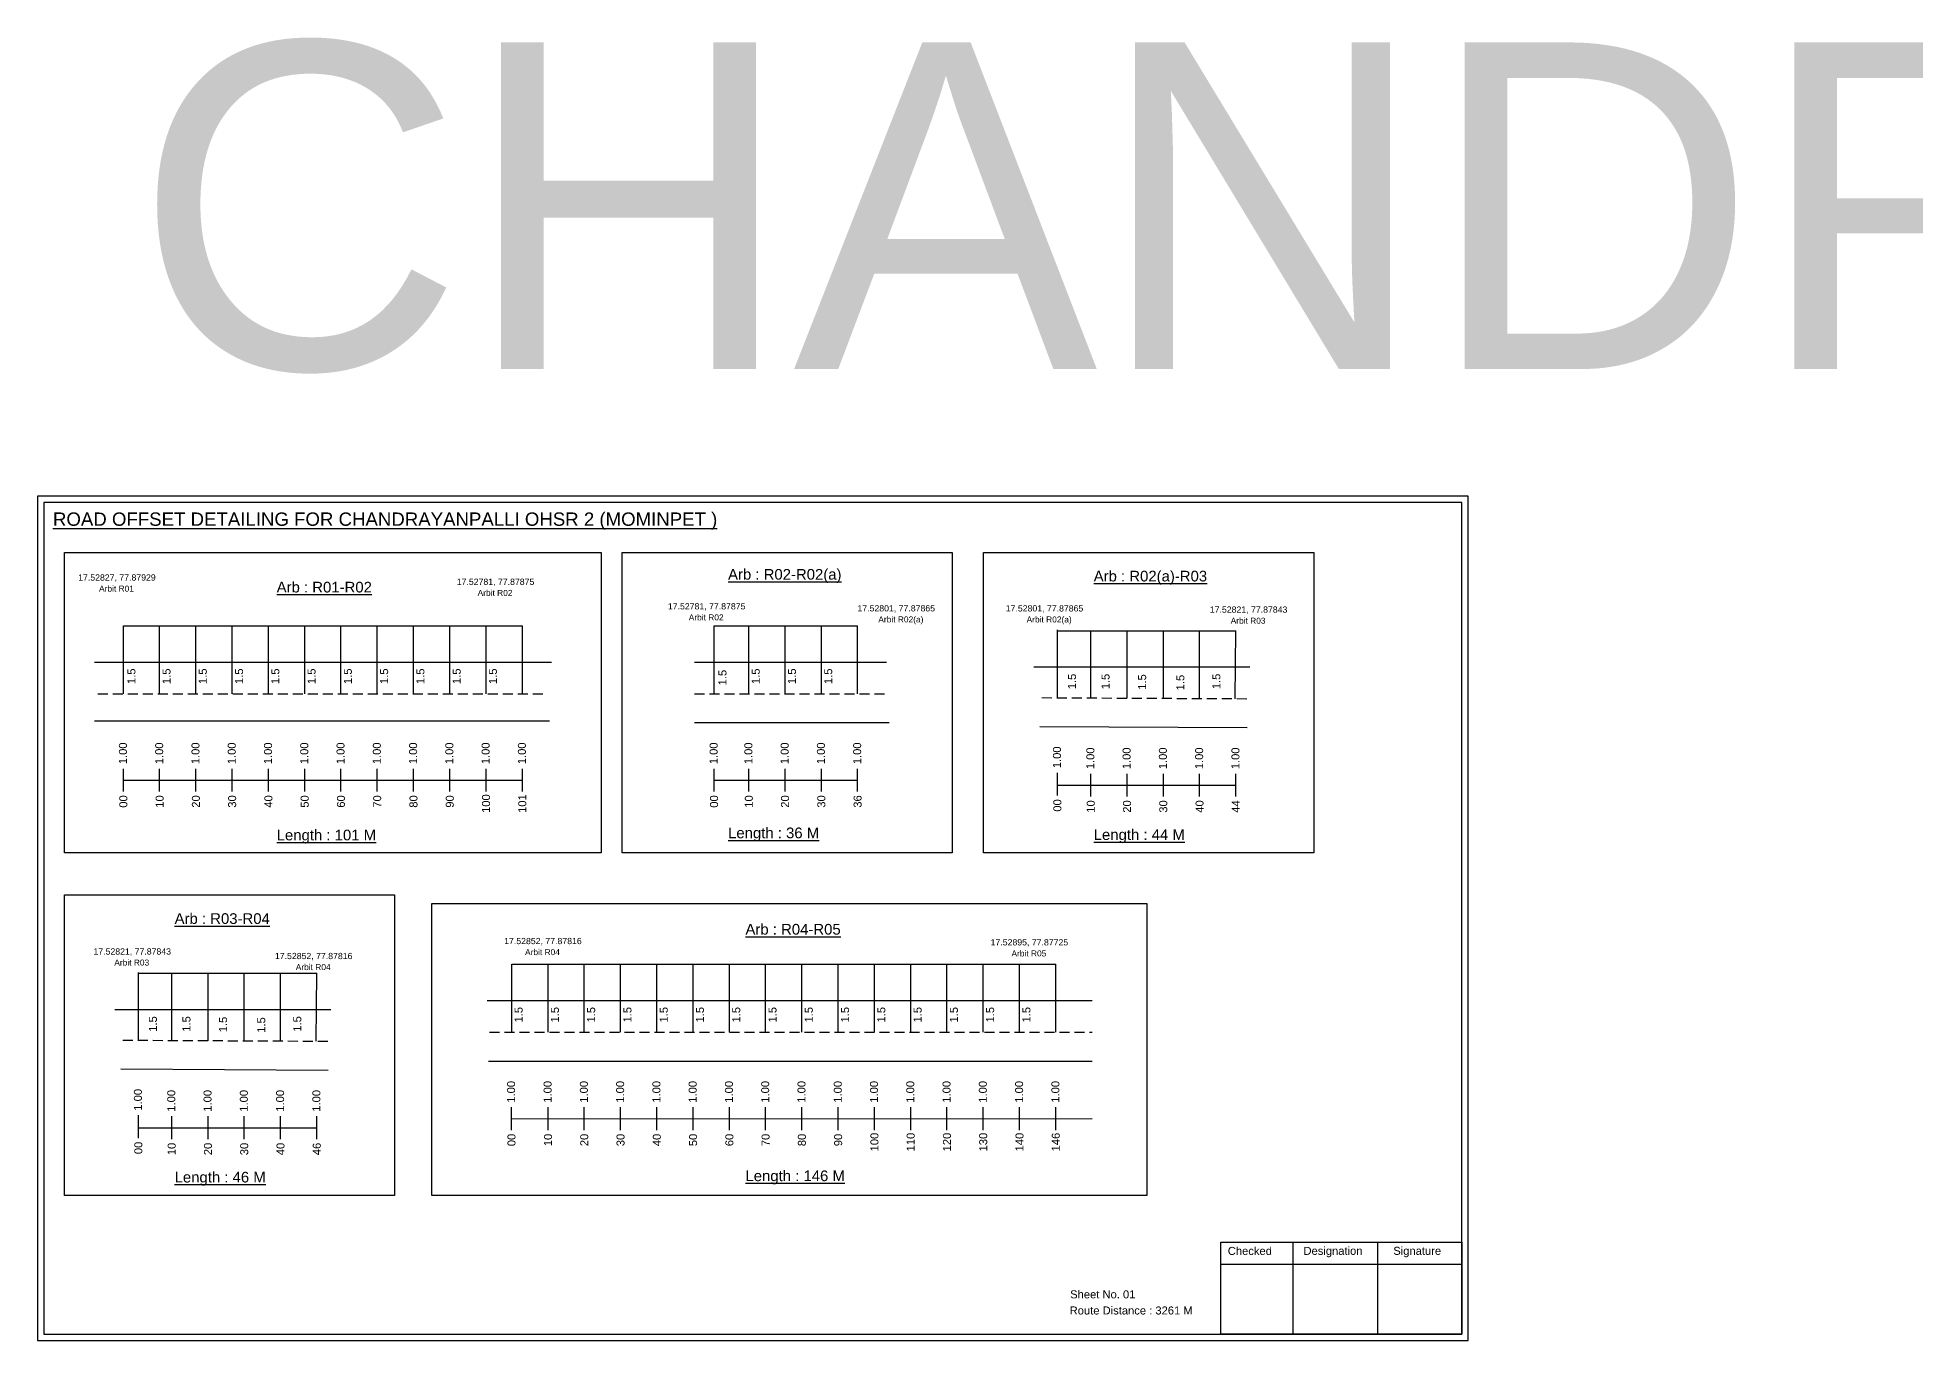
# Model space of a CAD drawing. Header units: inches. Extents: x 396 to 3839, y 6 to 2803.
# Drawn here: x 431 to 1135, y 6 to 495 of the extents above; entities that cross this region are included whole.
import ezdxf

# ---------------------------------------------------------------- set-up
doc = ezdxf.new("R2010")
doc.units = ezdxf.units.IN
doc.header["$MEASUREMENT"] = 0
doc.linetypes.add('DASHED2', pattern=[0.375, 0.25, -0.125])
doc.layers.add('PDF_Geometry', color=7, linetype='Continuous')
doc.layers.add('PDF_Text', color=5, linetype='Continuous')
doc.styles.add('PDF Arial', font='arial.ttf')
doc.styles.get("Standard").update_dxf_attribs({"font": 'arial.ttf'})

msp = doc.modelspace()

# ---------------------------------------------------------------- linework, layer by layer
at = {"color": 5}
for p, q in [((463, 274.21), (612.6, 274.21)), ((684.5, 274.21), (738.34, 274.21)), ((813.25, 272.33), (880.17, 272.33)), ((468.61, 143.84), (535.53, 143.84)), ((608.64, 147.22), (812.64, 147.22))]:
    msp.add_line(p, q, dxfattribs=at)
for p, q in [((463, 248.67), (463, 274.21)), ((476.6, 248.67), (476.6, 274.21)), ((490.2, 248.67), (490.2, 274.21)), ((503.8, 248.67), (503.8, 274.21)), ((517.4, 248.67), (517.4, 274.21)), ((531, 248.67), (531, 274.21)), ((544.6, 248.67), (544.6, 274.21)), ((558.2, 248.67), (558.2, 274.21)), ((571.8, 248.67), (571.8, 274.21)), ((585.4, 248.67), (585.4, 274.21)), ((599, 248.67), (599, 274.21)), ((612.6, 248.67), (612.6, 274.21)), ((684.5, 248.67), (684.5, 274.21)), ((697.54, 248.67), (697.54, 274.21)), ((711.14, 248.67), (711.14, 274.21)), ((724.74, 248.67), (724.74, 274.21)), ((738.34, 248.67), (738.34, 274.21)), ((813.25, 247.1), (813.25, 272.63)), ((825.77, 247.05), (825.77, 272.33)), ((839.37, 246.99), (839.37, 272.33)), ((852.97, 247.05), (852.97, 272.33)), ((866.57, 246.8), (866.57, 272.33)), ((879.94, 246.83), (880.17, 272.33)), ((452.12, 260.56), (623.48, 260.56)), ((677.16, 260.56), (749.19, 260.56)), ((885.42, 258.66), (804.46, 258.66)), ((622.79, 238.37), (452.12, 238.37)), ((677.16, 237.87), (750.19, 237.87)), ((806.67, 236.45), (884.4, 236.02)), ((468.61, 118.61), (468.61, 144.15)), ((481.13, 118.56), (481.13, 143.84)), ((494.73, 118.51), (494.73, 143.84)), ((508.33, 118.57), (508.33, 143.84)), ((521.93, 118.31), (521.93, 143.84)), ((535.3, 118.34), (535.53, 143.84)), ((608.64, 121.69), (608.64, 147.22)), ((622.24, 121.69), (622.24, 147.22)), ((635.84, 121.69), (635.84, 147.22)), ((649.44, 121.69), (649.44, 147.22)), ((663.04, 121.69), (663.04, 147.22)), ((676.64, 121.69), (676.64, 147.22)), ((690.24, 121.69), (690.24, 147.22)), ((703.84, 121.69), (703.84, 147.22)), ((717.44, 121.69), (717.44, 147.22)), ((731.04, 121.69), (731.04, 147.22)), ((744.64, 121.69), (744.64, 147.22)), ((758.24, 121.69), (758.24, 147.22)), ((771.84, 121.69), (771.84, 147.22)), ((785.44, 121.69), (785.44, 147.22)), ((799.04, 121.69), (799.04, 147.22)), ((812.64, 121.69), (812.64, 147.22)), ((540.78, 130.17), (459.82, 130.17)), ((599.45, 133.57), (826.24, 133.57)), ((462.04, 107.97), (539.76, 107.54)), ((599.92, 110.89), (826.24, 110.85))]:
    msp.add_line(p, q)
at = {"linetype": 'DASHED2', "ltscale": 15}
for p, q in [((453.39, 248.67), (621, 248.67)), ((677.16, 248.67), (749.69, 248.67)), ((807.39, 247.24), (885.67, 246.83)), ((600.24, 121.73), (826.24, 121.69)), ((462.75, 118.75), (541.03, 118.34))]:
    msp.add_line(p, q, dxfattribs=at)
at = {"color": 217, "true_color": 0x93278f}
for p, q in [((463, 211.97), (463, 220.53)), ((476.6, 211.97), (476.6, 220.53)), ((490.2, 211.97), (490.2, 220.53)), ((503.8, 211.97), (503.8, 220.53)), ((517.4, 211.97), (517.4, 220.53)), ((531, 211.97), (531, 220.53)), ((544.6, 211.97), (544.6, 220.53)), ((558.2, 211.97), (558.2, 220.53)), ((571.8, 211.97), (571.8, 220.53)), ((585.4, 211.97), (585.4, 220.53)), ((599, 211.97), (599, 220.53)), ((612.6, 211.97), (612.6, 220.53)), ((684.5, 211.97), (684.5, 220.53)), ((697.54, 211.97), (697.54, 220.53)), ((711.14, 211.97), (711.14, 220.53)), ((724.74, 211.97), (724.74, 220.53)), ((738.34, 211.97), (738.34, 220.53)), ((813.25, 210.48), (813.25, 219.04)), ((825.77, 210.1), (825.77, 218.65)), ((839.37, 210.1), (839.37, 218.65)), ((852.97, 210.1), (852.97, 218.65)), ((866.57, 210.1), (866.57, 218.65)), ((880.17, 210.1), (880.17, 218.65)), ((463, 216.24), (612.6, 216.27)), ((684.5, 216.24), (738.34, 216.25)), ((813.25, 214.37), (880.17, 214.38)), ((608.54, 84.99), (608.54, 93.55)), ((622.24, 84.99), (622.24, 93.55)), ((635.84, 84.99), (635.84, 93.55)), ((649.44, 84.99), (649.44, 93.55)), ((663.04, 84.99), (663.04, 93.55)), ((676.64, 84.99), (676.64, 93.55)), ((690.24, 84.99), (690.24, 93.55)), ((703.84, 84.99), (703.84, 93.55)), ((717.44, 84.99), (717.44, 93.55)), ((731.04, 84.99), (731.04, 93.55)), ((744.64, 84.99), (744.64, 93.55)), ((758.24, 84.99), (758.24, 93.55)), ((771.84, 84.99), (771.84, 93.55)), ((785.44, 84.99), (785.44, 93.55)), ((799.04, 84.99), (799.04, 93.55)), ((812.64, 84.99), (812.64, 93.55)), ((468.61, 82), (468.61, 90.55)), ((468.61, 85.88), (535.53, 85.89)), ((481.13, 81.61), (481.13, 90.17)), ((494.73, 81.61), (494.73, 90.17)), ((508.33, 81.61), (508.33, 90.17)), ((521.93, 81.61), (521.93, 90.17)), ((535.53, 81.61), (535.53, 90.17)), ((608.64, 89.26), (826.24, 89.3))]:
    msp.add_line(p, q, dxfattribs=at)
for points in [[(440.91, 301.69), (642.15, 301.69), (642.15, 189.01), (440.91, 189.01)], [(650.04, 301.69), (773.84, 301.69), (773.84, 189.01), (650.04, 189.01)], [(785.54, 301.69), (909.35, 301.69), (909.35, 189.01), (785.54, 189.01)], [(440.91, 173.2), (564.71, 173.2), (564.71, 60.52), (440.91, 60.52)], [(578.66, 170.04), (846.74, 170.04), (846.74, 60.52), (578.66, 60.52)]]:
    msp.add_lwpolyline(points, close=True)
at = {"layer": 'PDF_Geometry'}
for points in [[(430.82, 322.78), (430.82, 6.07), (967.29, 6.07), (967.29, 322.78)], [(433.14, 320.46), (433.14, 8.49), (964.87, 8.49), (964.87, 320.46)]]:
    msp.add_lwpolyline(points, close=True, dxfattribs=at)
at = {"layer": 'PDF_Geometry', "color": 242, "true_color": 0xcc1f26}
msp.add_lwpolyline([(964.87, 8.4), (874.53, 8.4), (874.53, 43.01), (964.87, 43.01)], close=True, dxfattribs=at)
for points in [[(901.51, 43.01), (901.51, 8.4)], [(933.24, 43.01), (933.24, 8.4)], [(874.53, 34.64), (964.87, 34.64)]]:
    msp.add_lwpolyline(points, dxfattribs=at)

# ---------------------------------------------------------------- texts
for s, height, p in [('CHANDRAYANPALLI 2', 122.5352, (466.97, 370.53)), ('Sheet No. 01', 3, (818.03, 21.87)), ('Route Distance : 3261 M', 3, (817.84, 15.82))]:
    msp.add_text(s, height=height).set_placement(p)
at = {"color": 242, "true_color": 0xcd2027}
for s, height, p in [('%%UROAD OFFSET DETAILING FOR CHANDRAYANPALLI OHSR 2 (MOMINPET )', 5, (436.59, 311.71)), ('%%UArb : R01-R02', 4, (520.48, 286.7)), ('%%UArb : R02-R02(a)', 4, (689.74, 291.5)), ('%%UArb : R02(a)-R03', 4, (826.85, 290.84)), ('%%ULength : 101 M', 4, (520.48, 193.7)), ('%%ULength : 36 M', 4, (689.74, 194.5)), ('%%ULength : 44 M', 4, (826.85, 193.84)), ('%%UArb : R03-R04', 4, (482.21, 162.35)), ('%%UArb : R04-R05', 4, (696.27, 158.34)), ('%%ULength : 46 M', 4, (482.21, 65.35)), ('%%ULength : 146 M', 4, (696.27, 65.84))]:
    msp.add_text(s, height=height, dxfattribs=at).set_placement(p)
at = {"color": 5}
for s, height, p in [('17.52827, 77.87929', 2.34, (446.05, 291.15)), ('Arbit R01', 2.246, (453.87, 287.02)), ('17.52781, 77.87875', 2.34, (588.01, 289.54)), ('Arbit R02', 2.246, (595.83, 285.41)), ('17.52781, 77.87875', 2.34, (667.18, 280.34)), ('17.52801, 77.87865', 2.34, (738.27, 279.59)), ('17.52801, 77.87865', 2.34, (793.87, 279.57)), ('Arbit R02', 2.246, (675, 276.22)), ('Arbit R02(a)', 2.2464, (746.09, 275.47)), ('Arbit R02(a)', 2.2464, (801.69, 275.45)), ('17.52821, 77.87843', 2.34, (870.39, 279.1)), ('Arbit R03', 2.246, (878.21, 274.98)), ('17.52852, 77.87816', 2.34, (605.79, 154.76)), ('17.52895, 77.87725', 2.34, (788.2, 154.28)), ('17.52821, 77.87843', 2.34, (451.78, 150.85)), ('Arbit R03', 2.246, (459.6, 146.73)), ('17.52852, 77.87816', 2.34, (519.82, 149.14)), ('Arbit R04', 2.246, (613.61, 150.64)), ('Arbit R05', 2.246, (796.02, 150.15)), ('Arbit R04', 2.246, (527.64, 145.02))]:
    msp.add_text(s, height=height, dxfattribs=at).set_placement(p)
for p in [(467.51, 252.35), (480.67, 252.35), (494.27, 252.35), (507.87, 252.35), (521.47, 252.35), (535.07, 252.35), (548.67, 252.35), (562.27, 252.35), (575.87, 252.35), (589.47, 252.35), (603.07, 252.35), (689.14, 251.85), (701.61, 252.35), (715.21, 252.35), (728.81, 252.35), (820.21, 250.38), (832.78, 250.38), (846.52, 250.19), (860.83, 249.99), (874.35, 250.41), (475.57, 121.89), (488.15, 121.89), (501.88, 121.7), (516.2, 121.51), (529.71, 121.92), (612.71, 125.36), (626.31, 125.36), (639.91, 125.36), (653.51, 125.36), (667.11, 125.36), (680.71, 125.36), (694.31, 125.36), (707.91, 125.36), (721.51, 125.36), (735.11, 125.36), (748.71, 125.36), (762.31, 125.36), (775.91, 125.36), (789.51, 125.36), (803.11, 125.36)]:
    msp.add_text('1.5', height=3, rotation=90).set_placement(p)
at = {"color": 217, "true_color": 0x93278f}
for s, p in [('1.00', (464.33, 222.27)), ('1.00', (477.93, 222.27)), ('1.00', (491.53, 222.27)), ('1.00', (505.13, 222.27)), ('1.00', (518.73, 222.27)), ('1.00', (532.33, 222.27)), ('1.00', (545.93, 222.27)), ('1.00', (559.53, 222.27)), ('1.00', (573.13, 222.27)), ('1.00', (586.73, 222.27)), ('1.00', (600.33, 222.27)), ('1.00', (613.93, 222.27)), ('1.00', (685.83, 222.27)), ('1.00', (698.86, 222.27)), ('1.00', (712.46, 222.27)), ('1.00', (726.06, 222.27)), ('1.00', (739.66, 222.27)), ('1.00', (814.57, 220.78)), ('1.00', (827.09, 220.39)), ('1.00', (840.69, 220.39)), ('1.00', (854.29, 220.39)), ('1.00', (867.89, 220.39)), ('1.00', (881.49, 220.39)), ('00', (464.48, 205.95)), ('10', (478.08, 205.95)), ('20', (491.68, 205.95)), ('30', (505.28, 205.95)), ('40', (518.88, 205.95)), ('50', (532.48, 205.95)), ('60', (546.08, 205.95)), ('70', (559.68, 205.95)), ('80', (573.28, 205.95)), ('90', (586.88, 205.95)), ('100', (600.48, 203.99)), ('101', (614.08, 203.99)), ('00', (685.98, 205.95)), ('10', (699.01, 205.95)), ('20', (712.61, 205.95)), ('30', (726.21, 205.95)), ('36', (739.81, 205.95)), ('00', (814.72, 204.46)), ('10', (827.24, 204.07)), ('20', (840.84, 204.07)), ('30', (854.44, 204.07)), ('40', (868.04, 204.07)), ('44', (881.64, 204.07)), ('1.00', (469.94, 92.29)), ('1.00', (482.46, 91.9)), ('1.00', (496.06, 91.9)), ('1.00', (509.66, 91.9)), ('1.00', (523.26, 91.9)), ('1.00', (536.86, 91.9)), ('1.00', (609.87, 95.28)), ('1.00', (623.57, 95.28)), ('1.00', (637.17, 95.28)), ('1.00', (650.77, 95.28)), ('1.00', (664.37, 95.28)), ('1.00', (677.97, 95.28)), ('1.00', (691.57, 95.28)), ('1.00', (705.17, 95.28)), ('1.00', (718.77, 95.28)), ('1.00', (732.37, 95.28)), ('1.00', (745.97, 95.28)), ('1.00', (759.57, 95.28)), ('1.00', (773.17, 95.28)), ('1.00', (786.77, 95.28)), ('1.00', (800.37, 95.28)), ('1.00', (813.97, 95.28)), ('00', (470.09, 75.97)), ('10', (482.61, 75.58)), ('20', (496.21, 75.58)), ('30', (509.81, 75.58)), ('40', (523.41, 75.58)), ('46', (537.01, 75.58)), ('00', (610.02, 78.96)), ('10', (623.72, 78.96)), ('20', (637.32, 78.96)), ('30', (650.92, 78.96)), ('40', (664.52, 78.96)), ('50', (678.12, 78.96)), ('60', (691.72, 78.96)), ('70', (705.32, 78.96)), ('80', (718.92, 78.96)), ('90', (732.52, 78.96)), ('100', (746.12, 77.01)), ('110', (759.72, 77.01)), ('120', (773.32, 77.01)), ('130', (786.92, 77.01)), ('140', (800.52, 77.01)), ('146', (814.12, 77.01))]:
    msp.add_text(s, height=3, rotation=90, dxfattribs=at).set_placement(p)
at = {"layer": 'PDF_Text', "color": 7, "attachment_point": 7, "style": 'PDF Arial'}
for s, insert, char_height in [('Checked', (877.13, 38.12), 3.001), ('Designation', (905.51, 37.29), 3.0006), ('Signature', (939.19, 37.29), 3.001)]:
    msp.add_mtext(s, dxfattribs=dict(at, insert=insert, char_height=char_height))

doc.saveas('drawing.dxf')
